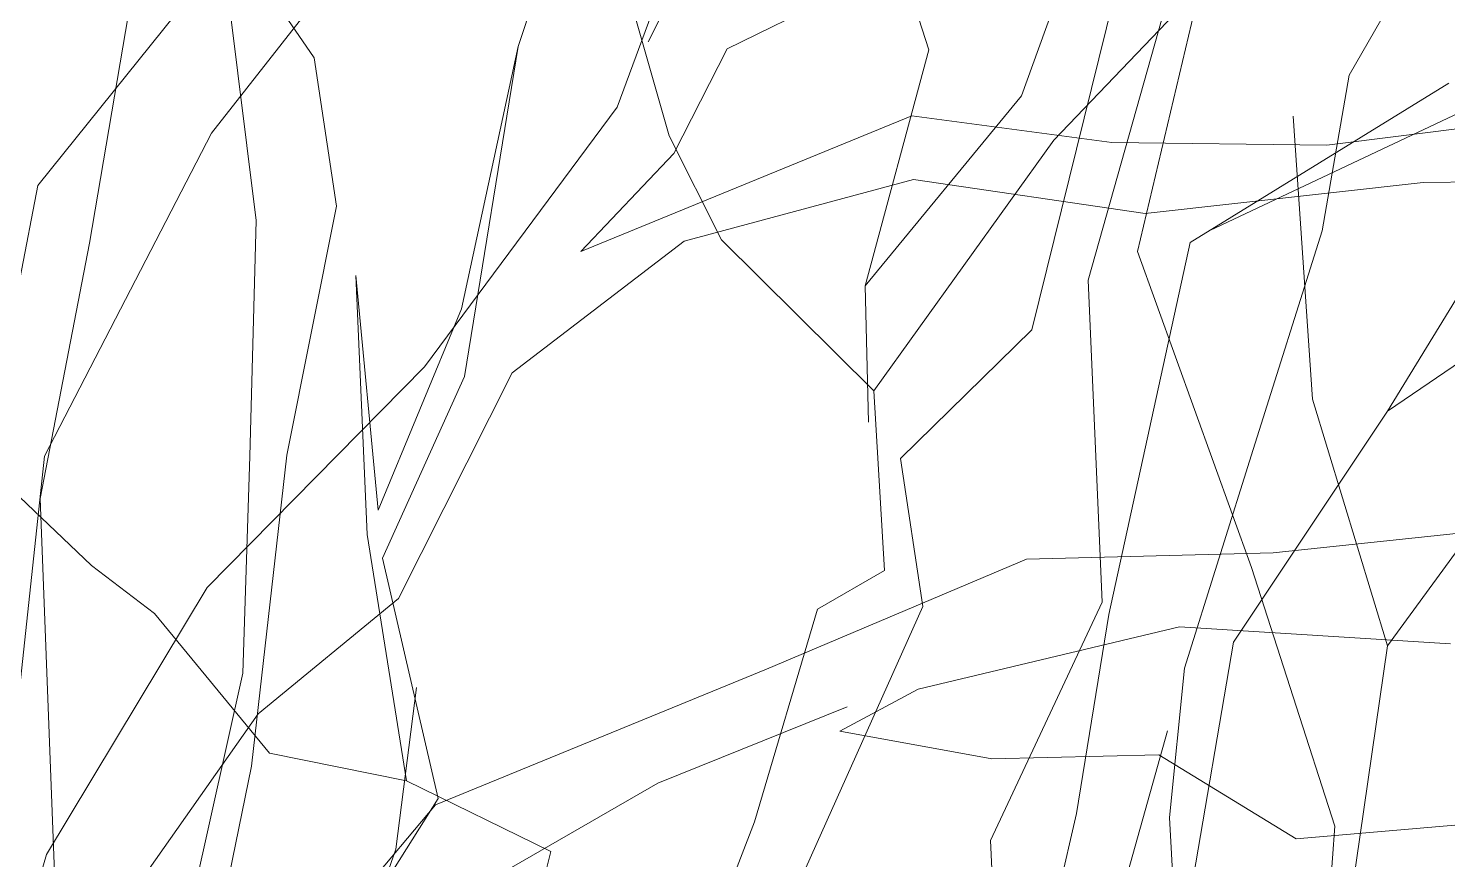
# Model space of a CAD drawing. Header units: millimetres. Extents: x -2481 to 9238, y -476 to 10647.
# Drawn here: x 5082.3 to 5210.2, y 3445.3 to 3520.2 of the extents above; entities that cross this region are included whole.
import ezdxf

# ---------------------------------------------------------------- set-up
doc = ezdxf.new("R2010")
doc.units = ezdxf.units.MM
for name, color, linetype, lineweight in [('A-ELEWACJA CIENKA', 11, 'Continuous', 13), ('B-materiały', 9, 'Continuous', 0), ('Layer1', 7, 'Continuous', 0)]:
    doc.layers.add(name, color=color, linetype=linetype, lineweight=lineweight)

# ---------------------------------------------------------------- blocks, each defined once
blk = doc.blocks.new('A$C2EBD462E')
at = {"layer": 'B-materiały'}
for p, q in [((-48.42, 862.45), (-18.68, 944.24)), ((-37.96, 848.42), (-15.58, 943.03)), ((-93.78, 866.9), (-80.34, 908.35)), ((-82.07, 867.33), (-72.83, 885.82)), ((-18.86, 864.31), (-6.55, 885.84)), ((-56.77, 866.59), (-62.29, 883.94)), ((-45.49, 858.45), (-21.16, 883.94)), ((-112.19, 865.88), (-119.73, 876.86)), ((-117.41, 851.22), (-120.2, 873.5)), ((-80.17, 858.86), (-84.45, 873.84)), ((-128.55, 872.17), (-132.44, 849.17)), ((-39.97, 871.74), (-47.49, 841.37)), ((-42.41, 845.84), (-35.74, 869.47)), ((-15.4, 834.05), (5.17, 867.67)), ((-93.78, 866.9), (-98.9, 843.27)), ((-98.62, 837.17), (-93.78, 866.9)), ((-62.51, 845.34), (-56.77, 866.59)), ((-110.18, 852.52), (-112.19, 865.88)), ((-21.3, 850.28), (-18.86, 864.31)), ((-9.88, 863.61), (-33.2, 849.23)), ((-62.51, 845.34), (-48.42, 862.45)), ((-7.87, 861.44), (-31.44, 850.32)), ((-22.17, 835.13), (-23.92, 860.62)), ((-75.47, 849.48), (-80.17, 858.86)), ((-61.72, 835.86), (-45.49, 858.45)), ((-114.64, 830.06), (-110.18, 852.52)), ((11.69, 852.49), (-15.4, 834.05)), ((-117.99, 829.98), (-117.41, 851.22)), ((-27.51, 830.57), (-21.3, 850.28)), ((-132.44, 849.17), (-136.89, 826.16)), ((-61.72, 835.86), (-75.47, 849.48)), ((-33.2, 849.23), (-40.54, 815.72)), ((-27.68, 819.95), (-37.96, 848.42)), ((-106.42, 825.1), (-108.43, 846.25)), ((-108.43, 846.25), (-107.42, 822.93)), ((-62.21, 833.05), (-62.51, 845.34)), ((-41.13, 816.82), (-42.41, 845.84)), ((-98.9, 843.27), (-106.42, 825.1)), ((-47.49, 841.37), (-59.33, 829.77)), ((-106.03, 820.78), (-98.62, 837.17)), ((-15.4, 812.9), (2.41, 837.3)), ((-60.75, 819.68), (-61.72, 835.86)), ((-15.4, 812.9), (-22.17, 835.13)), ((-15.4, 834.05), (-29.31, 813.21)), ((-132.27, 820.13), (-144.86, 832.1)), ((-33.72, 810.86), (-27.51, 830.57)), ((-118.62, 810.41), (-117.99, 829.98)), ((-117.85, 802.05), (-114.64, 830.06)), ((-59.33, 829.77), (-57.32, 816.42)), ((-136.89, 826.16), (-135.27, 783.74)), ((-107.42, 822.93), (-103.85, 800.73)), ((-101.02, 799.12), (-106.03, 820.78)), ((-126.58, 815.8), (-132.27, 820.13)), ((-66.81, 816.18), (-60.75, 819.68)), ((-20.16, 796.63), (-27.68, 819.95)), ((-57.32, 816.42), (-68.96, 790.43)), ((-51.2, 795.34), (-41.13, 816.82)), ((-116.2, 803.21), (-126.58, 815.8)), ((-72.48, 797.04), (-66.81, 816.18)), ((-40.54, 815.72), (-43.44, 797.77)), ((-29.31, 813.21), (-33.69, 787.4)), ((-21.16, 773.31), (-15.4, 812.9)), ((-124.65, 783.45), (-118.62, 810.41)), ((-35.06, 797.42), (-33.72, 810.86)), ((-102.95, 809.13), (-104.81, 794.56)), ((-39.35, 790.61), (-35.25, 805.24)), ((-103.85, 800.73), (-116.2, 803.21)), ((-121.83, 782.4), (-117.85, 802.05)), ((-90.84, 794.35), (-103.85, 800.73)), ((-110.69, 783.8), (-101.02, 799.12)), ((-43.44, 797.77), (-47.48, 780.35)), ((-34.01, 777.9), (-35.06, 797.42)), ((-78.77, 780.69), (-72.48, 797.04)), ((-21.66, 775.41), (-20.16, 796.63)), ((-50.02, 770.23), (-51.2, 795.34)), ((-104.81, 794.56), (-111.08, 777.08)), ((-94.4, 780.29), (-90.84, 794.35))]:
    blk.add_line(p, q, dxfattribs=at)

msp = doc.modelspace()

# ---------------------------------------------------------------- linework, layer by layer
at = {"layer": 'Layer1'}
for p, q in [((5135.33, 3513.1), (5140.71, 3527.59)), ((5135.33, 3513.1), (5140.71, 3527.59)), ((5135.33, 3513.1), (5140.71, 3527.59)), ((5135.33, 3513.1), (5140.71, 3527.59)), ((5135.33, 3513.1), (5140.71, 3527.59)), ((5135.33, 3513.1), (5140.71, 3527.59)), ((5135.33, 3513.1), (5140.71, 3527.59)), ((5135.33, 3513.1), (5140.71, 3527.59)), ((5162.28, 3526.7), (5145.25, 3518.37)), ((5162.28, 3526.7), (5145.25, 3518.37)), ((5162.28, 3526.7), (5145.25, 3518.37)), ((5162.28, 3526.7), (5145.25, 3518.37)), ((5162.28, 3526.7), (5145.25, 3518.37)), ((5162.28, 3526.7), (5145.25, 3518.37)), ((5162.28, 3526.7), (5145.25, 3518.37)), ((5162.28, 3526.7), (5145.25, 3518.37)), ((5083.1, 3506.05), (5098.42, 3525.1)), ((5083.1, 3506.05), (5098.42, 3525.1)), ((5083.1, 3506.05), (5098.42, 3525.1)), ((5083.1, 3506.05), (5098.42, 3525.1)), ((5083.1, 3506.05), (5098.42, 3525.1)), ((5083.1, 3506.05), (5098.42, 3525.1)), ((5083.1, 3506.05), (5098.42, 3525.1)), ((5083.1, 3506.05), (5098.42, 3525.1)), ((5108.52, 3523.2), (5098.78, 3510.75)), ((5108.52, 3523.2), (5098.78, 3510.75)), ((5108.52, 3523.2), (5098.78, 3510.75)), ((5108.52, 3523.2), (5098.78, 3510.75)), ((5108.52, 3523.2), (5098.78, 3510.75)), ((5108.52, 3523.2), (5098.78, 3510.75)), ((5108.52, 3523.2), (5098.78, 3510.75)), ((5108.52, 3523.2), (5098.78, 3510.75)), ((5145.25, 3518.37), (5140.46, 3508.92)), ((5145.25, 3518.37), (5140.46, 3508.92)), ((5145.25, 3518.37), (5140.46, 3508.92)), ((5145.25, 3518.37), (5140.46, 3508.92)), ((5145.25, 3518.37), (5140.46, 3508.92)), ((5145.25, 3518.37), (5140.46, 3508.92)), ((5145.25, 3518.37), (5140.46, 3508.92)), ((5145.25, 3518.37), (5140.46, 3508.92)), ((5117.97, 3489.69), (5135.33, 3513.1)), ((5117.97, 3489.69), (5135.33, 3513.1)), ((5117.97, 3489.69), (5135.33, 3513.1)), ((5117.97, 3489.69), (5135.33, 3513.1)), ((5117.97, 3489.69), (5135.33, 3513.1)), ((5117.97, 3489.69), (5135.33, 3513.1)), ((5117.97, 3489.69), (5135.33, 3513.1)), ((5117.97, 3489.69), (5135.33, 3513.1)), ((5132.07, 3500.09), (5161.92, 3512.33)), ((5132.07, 3500.09), (5161.92, 3512.33)), ((5132.07, 3500.09), (5161.92, 3512.33)), ((5132.07, 3500.09), (5161.92, 3512.33)), ((5132.07, 3500.09), (5161.92, 3512.33)), ((5132.07, 3500.09), (5161.92, 3512.33)), ((5132.07, 3500.09), (5161.92, 3512.33)), ((5132.07, 3500.09), (5161.92, 3512.33)), ((5161.92, 3512.33), (5179.93, 3509.91)), ((5161.92, 3512.33), (5179.93, 3509.91)), ((5161.92, 3512.33), (5179.93, 3509.91)), ((5161.92, 3512.33), (5179.93, 3509.91)), ((5161.92, 3512.33), (5179.93, 3509.91)), ((5161.92, 3512.33), (5179.93, 3509.91)), ((5161.92, 3512.33), (5179.93, 3509.91)), ((5161.92, 3512.33), (5179.93, 3509.91)), ((5199.32, 3509.68), (5213.63, 3511.47)), ((5199.32, 3509.68), (5213.63, 3511.47)), ((5199.32, 3509.68), (5213.63, 3511.47)), ((5199.32, 3509.68), (5213.63, 3511.47)), ((5199.32, 3509.68), (5213.63, 3511.47)), ((5199.32, 3509.68), (5213.63, 3511.47)), ((5199.32, 3509.68), (5213.63, 3511.47)), ((5199.32, 3509.68), (5213.63, 3511.47)), ((5098.78, 3510.75), (5083.71, 3481.65)), ((5098.78, 3510.75), (5083.71, 3481.65)), ((5098.78, 3510.75), (5083.71, 3481.65)), ((5098.78, 3510.75), (5083.71, 3481.65)), ((5098.78, 3510.75), (5083.71, 3481.65)), ((5098.78, 3510.75), (5083.71, 3481.65)), ((5098.78, 3510.75), (5083.71, 3481.65)), ((5098.78, 3510.75), (5083.71, 3481.65)), ((5140.46, 3508.92), (5132.07, 3500.09)), ((5140.46, 3508.92), (5132.07, 3500.09)), ((5140.46, 3508.92), (5132.07, 3500.09)), ((5140.46, 3508.92), (5132.07, 3500.09)), ((5140.46, 3508.92), (5132.07, 3500.09)), ((5140.46, 3508.92), (5132.07, 3500.09)), ((5140.46, 3508.92), (5132.07, 3500.09)), ((5140.46, 3508.92), (5132.07, 3500.09)), ((5179.93, 3509.91), (5199.32, 3509.68)), ((5179.93, 3509.91), (5199.32, 3509.68)), ((5179.93, 3509.91), (5199.32, 3509.68)), ((5179.93, 3509.91), (5199.32, 3509.68)), ((5179.93, 3509.91), (5199.32, 3509.68)), ((5179.93, 3509.91), (5199.32, 3509.68)), ((5179.93, 3509.91), (5199.32, 3509.68)), ((5179.93, 3509.91), (5199.32, 3509.68)), ((5162.06, 3506.59), (5141.38, 3501.04)), ((5162.06, 3506.59), (5141.38, 3501.04)), ((5162.06, 3506.59), (5141.38, 3501.04)), ((5162.06, 3506.59), (5141.38, 3501.04)), ((5162.06, 3506.59), (5141.38, 3501.04)), ((5162.06, 3506.59), (5141.38, 3501.04)), ((5162.06, 3506.59), (5141.38, 3501.04)), ((5162.06, 3506.59), (5141.38, 3501.04)), ((5182.96, 3503.52), (5162.06, 3506.59)), ((5182.96, 3503.52), (5162.06, 3506.59)), ((5182.96, 3503.52), (5162.06, 3506.59)), ((5182.96, 3503.52), (5162.06, 3506.59)), ((5182.96, 3503.52), (5162.06, 3506.59)), ((5182.96, 3503.52), (5162.06, 3506.59)), ((5182.96, 3503.52), (5162.06, 3506.59)), ((5182.96, 3503.52), (5162.06, 3506.59)), ((5208.02, 3506.3), (5182.96, 3503.52)), ((5208.02, 3506.3), (5182.96, 3503.52)), ((5208.02, 3506.3), (5182.96, 3503.52)), ((5208.02, 3506.3), (5182.96, 3503.52)), ((5208.02, 3506.3), (5182.96, 3503.52)), ((5208.02, 3506.3), (5182.96, 3503.52)), ((5208.02, 3506.3), (5182.96, 3503.52)), ((5208.02, 3506.3), (5182.96, 3503.52)), ((5249.68, 3506.82), (5208.02, 3506.3)), ((5249.68, 3506.82), (5208.02, 3506.3)), ((5249.68, 3506.82), (5208.02, 3506.3)), ((5249.68, 3506.82), (5208.02, 3506.3)), ((5249.68, 3506.82), (5208.02, 3506.3)), ((5249.68, 3506.82), (5208.02, 3506.3)), ((5249.68, 3506.82), (5208.02, 3506.3)), ((5249.68, 3506.82), (5208.02, 3506.3)), ((5079.93, 3489.45), (5083.1, 3506.05)), ((5079.93, 3489.45), (5083.1, 3506.05)), ((5079.93, 3489.45), (5083.1, 3506.05)), ((5079.93, 3489.45), (5083.1, 3506.05)), ((5079.93, 3489.45), (5083.1, 3506.05)), ((5079.93, 3489.45), (5083.1, 3506.05)), ((5079.93, 3489.45), (5083.1, 3506.05)), ((5079.93, 3489.45), (5083.1, 3506.05)), ((5141.38, 3501.04), (5125.88, 3489.17)), ((5141.38, 3501.04), (5125.88, 3489.17)), ((5141.38, 3501.04), (5125.88, 3489.17)), ((5141.38, 3501.04), (5125.88, 3489.17)), ((5141.38, 3501.04), (5125.88, 3489.17)), ((5141.38, 3501.04), (5125.88, 3489.17)), ((5141.38, 3501.04), (5125.88, 3489.17)), ((5141.38, 3501.04), (5125.88, 3489.17)), ((5098.37, 3469.81), (5117.97, 3489.69)), ((5098.37, 3469.81), (5117.97, 3489.69)), ((5098.37, 3469.81), (5117.97, 3489.69)), ((5098.37, 3469.81), (5117.97, 3489.69)), ((5098.37, 3469.81), (5117.97, 3489.69)), ((5098.37, 3469.81), (5117.97, 3489.69)), ((5098.37, 3469.81), (5117.97, 3489.69)), ((5098.37, 3469.81), (5117.97, 3489.69)), ((5125.88, 3489.17), (5115.62, 3468.81)), ((5125.88, 3489.17), (5115.62, 3468.81)), ((5125.88, 3489.17), (5115.62, 3468.81)), ((5125.88, 3489.17), (5115.62, 3468.81)), ((5125.88, 3489.17), (5115.62, 3468.81)), ((5125.88, 3489.17), (5115.62, 3468.81)), ((5125.88, 3489.17), (5115.62, 3468.81)), ((5125.88, 3489.17), (5115.62, 3468.81)), ((5083.71, 3481.65), (5081.38, 3460.06)), ((5083.71, 3481.65), (5081.38, 3460.06)), ((5083.71, 3481.65), (5081.38, 3460.06)), ((5083.71, 3481.65), (5081.38, 3460.06)), ((5083.71, 3481.65), (5081.38, 3460.06)), ((5083.71, 3481.65), (5081.38, 3460.06)), ((5083.71, 3481.65), (5081.38, 3460.06)), ((5083.71, 3481.65), (5081.38, 3460.06)), ((5194.49, 3472.94), (5220.99, 3475.76)), ((5194.49, 3472.94), (5220.99, 3475.76)), ((5194.49, 3472.94), (5220.99, 3475.76)), ((5194.49, 3472.94), (5220.99, 3475.76)), ((5194.49, 3472.94), (5220.99, 3475.76)), ((5194.49, 3472.94), (5220.99, 3475.76)), ((5194.49, 3472.94), (5220.99, 3475.76)), ((5194.49, 3472.94), (5220.99, 3475.76)), ((5148.81, 3462.46), (5172.25, 3472.38)), ((5148.81, 3462.46), (5172.25, 3472.38)), ((5148.81, 3462.46), (5172.25, 3472.38)), ((5148.81, 3462.46), (5172.25, 3472.38)), ((5148.81, 3462.46), (5172.25, 3472.38)), ((5148.81, 3462.46), (5172.25, 3472.38)), ((5148.81, 3462.46), (5172.25, 3472.38)), ((5148.81, 3462.46), (5172.25, 3472.38)), ((5172.25, 3472.38), (5194.49, 3472.94)), ((5172.25, 3472.38), (5194.49, 3472.94)), ((5172.25, 3472.38), (5194.49, 3472.94)), ((5172.25, 3472.38), (5194.49, 3472.94)), ((5172.25, 3472.38), (5194.49, 3472.94)), ((5172.25, 3472.38), (5194.49, 3472.94)), ((5172.25, 3472.38), (5194.49, 3472.94)), ((5172.25, 3472.38), (5194.49, 3472.94)), ((5083.89, 3445.76), (5098.37, 3469.81)), ((5083.89, 3445.76), (5098.37, 3469.81)), ((5083.89, 3445.76), (5098.37, 3469.81)), ((5083.89, 3445.76), (5098.37, 3469.81)), ((5083.89, 3445.76), (5098.37, 3469.81)), ((5083.89, 3445.76), (5098.37, 3469.81)), ((5083.89, 3445.76), (5098.37, 3469.81)), ((5083.89, 3445.76), (5098.37, 3469.81)), ((5115.62, 3468.81), (5102.96, 3458.44)), ((5115.62, 3468.81), (5102.96, 3458.44)), ((5115.62, 3468.81), (5102.96, 3458.44)), ((5115.62, 3468.81), (5102.96, 3458.44)), ((5115.62, 3468.81), (5102.96, 3458.44)), ((5115.62, 3468.81), (5102.96, 3458.44)), ((5115.62, 3468.81), (5102.96, 3458.44)), ((5115.62, 3468.81), (5102.96, 3458.44)), ((5186.04, 3466.27), (5162.49, 3460.65)), ((5186.04, 3466.27), (5162.49, 3460.65)), ((5186.04, 3466.27), (5162.49, 3460.65)), ((5186.04, 3466.27), (5162.49, 3460.65)), ((5186.04, 3466.27), (5162.49, 3460.65)), ((5186.04, 3466.27), (5162.49, 3460.65)), ((5186.04, 3466.27), (5162.49, 3460.65)), ((5186.04, 3466.27), (5162.49, 3460.65)), ((5210.49, 3464.73), (5186.04, 3466.27)), ((5210.49, 3464.73), (5186.04, 3466.27)), ((5210.49, 3464.73), (5186.04, 3466.27)), ((5210.49, 3464.73), (5186.04, 3466.27)), ((5210.49, 3464.73), (5186.04, 3466.27)), ((5210.49, 3464.73), (5186.04, 3466.27)), ((5210.49, 3464.73), (5186.04, 3466.27)), ((5210.49, 3464.73), (5186.04, 3466.27)), ((5118.96, 3450.23), (5148.81, 3462.46)), ((5118.96, 3450.23), (5148.81, 3462.46)), ((5118.96, 3450.23), (5148.81, 3462.46)), ((5118.96, 3450.23), (5148.81, 3462.46)), ((5118.96, 3450.23), (5148.81, 3462.46)), ((5118.96, 3450.23), (5148.81, 3462.46)), ((5118.96, 3450.23), (5148.81, 3462.46)), ((5118.96, 3450.23), (5148.81, 3462.46)), ((5162.49, 3460.65), (5155.41, 3456.88)), ((5162.49, 3460.65), (5155.41, 3456.88)), ((5162.49, 3460.65), (5155.41, 3456.88)), ((5162.49, 3460.65), (5155.41, 3456.88)), ((5162.49, 3460.65), (5155.41, 3456.88)), ((5162.49, 3460.65), (5155.41, 3456.88)), ((5162.49, 3460.65), (5155.41, 3456.88)), ((5162.49, 3460.65), (5155.41, 3456.88)), ((5156.07, 3459.05), (5139.01, 3452.17)), ((5156.07, 3459.05), (5139.01, 3452.17)), ((5156.07, 3459.05), (5139.01, 3452.17)), ((5156.07, 3459.05), (5139.01, 3452.17)), ((5156.07, 3459.05), (5139.01, 3452.17)), ((5156.07, 3459.05), (5139.01, 3452.17)), ((5156.07, 3459.05), (5139.01, 3452.17)), ((5156.07, 3459.05), (5139.01, 3452.17)), ((5102.96, 3458.44), (5089.1, 3438.71)), ((5102.96, 3458.44), (5089.1, 3438.71)), ((5102.96, 3458.44), (5089.1, 3438.71)), ((5102.96, 3458.44), (5089.1, 3438.71)), ((5102.96, 3458.44), (5089.1, 3438.71)), ((5102.96, 3458.44), (5089.1, 3438.71)), ((5102.96, 3458.44), (5089.1, 3438.71)), ((5102.96, 3458.44), (5089.1, 3438.71)), ((5155.41, 3456.88), (5169.11, 3454.36)), ((5155.41, 3456.88), (5169.11, 3454.36)), ((5155.41, 3456.88), (5169.11, 3454.36)), ((5155.41, 3456.88), (5169.11, 3454.36)), ((5155.41, 3456.88), (5169.11, 3454.36)), ((5155.41, 3456.88), (5169.11, 3454.36)), ((5155.41, 3456.88), (5169.11, 3454.36)), ((5155.41, 3456.88), (5169.11, 3454.36)), ((5169.11, 3454.36), (5184.18, 3454.73)), ((5169.11, 3454.36), (5184.18, 3454.73)), ((5169.11, 3454.36), (5184.18, 3454.73)), ((5169.11, 3454.36), (5184.18, 3454.73)), ((5169.11, 3454.36), (5184.18, 3454.73)), ((5169.11, 3454.36), (5184.18, 3454.73)), ((5169.11, 3454.36), (5184.18, 3454.73)), ((5169.11, 3454.36), (5184.18, 3454.73)), ((5184.18, 3454.73), (5196.57, 3447.15)), ((5184.18, 3454.73), (5196.57, 3447.15)), ((5184.18, 3454.73), (5196.57, 3447.15)), ((5184.18, 3454.73), (5196.57, 3447.15)), ((5184.18, 3454.73), (5196.57, 3447.15)), ((5184.18, 3454.73), (5196.57, 3447.15)), ((5184.18, 3454.73), (5196.57, 3447.15)), ((5184.18, 3454.73), (5196.57, 3447.15)), ((5139.01, 3452.17), (5122.03, 3442.41)), ((5139.01, 3452.17), (5122.03, 3442.41)), ((5139.01, 3452.17), (5122.03, 3442.41)), ((5139.01, 3452.17), (5122.03, 3442.41)), ((5139.01, 3452.17), (5122.03, 3442.41)), ((5139.01, 3452.17), (5122.03, 3442.41)), ((5139.01, 3452.17), (5122.03, 3442.41)), ((5139.01, 3452.17), (5122.03, 3442.41)), ((5097.35, 3424.56), (5118.96, 3450.23)), ((5097.35, 3424.56), (5118.96, 3450.23)), ((5097.35, 3424.56), (5118.96, 3450.23)), ((5097.35, 3424.56), (5118.96, 3450.23)), ((5097.35, 3424.56), (5118.96, 3450.23)), ((5097.35, 3424.56), (5118.96, 3450.23)), ((5097.35, 3424.56), (5118.96, 3450.23)), ((5097.35, 3424.56), (5118.96, 3450.23)), ((5196.57, 3447.15), (5221.65, 3449.32)), ((5196.57, 3447.15), (5221.65, 3449.32)), ((5196.57, 3447.15), (5221.65, 3449.32)), ((5196.57, 3447.15), (5221.65, 3449.32)), ((5196.57, 3447.15), (5221.65, 3449.32)), ((5196.57, 3447.15), (5221.65, 3449.32)), ((5196.57, 3447.15), (5221.65, 3449.32)), ((5196.57, 3447.15), (5221.65, 3449.32)), ((5076.63, 3420.45), (5083.89, 3445.76)), ((5076.63, 3420.45), (5083.89, 3445.76)), ((5076.63, 3420.45), (5083.89, 3445.76)), ((5076.63, 3420.45), (5083.89, 3445.76)), ((5076.63, 3420.45), (5083.89, 3445.76)), ((5076.63, 3420.45), (5083.89, 3445.76)), ((5076.63, 3420.45), (5083.89, 3445.76)), ((5076.63, 3420.45), (5083.89, 3445.76))]:
    msp.add_line(p, q, dxfattribs=at)

# ---------------------------------------------------------------- block references
at = {"layer": 'A-ELEWACJA CIENKA'}
msp.add_blockref('A$C2EBD462E', (5220.21, 2651.67), dxfattribs=at)

doc.saveas('drawing.dxf')
